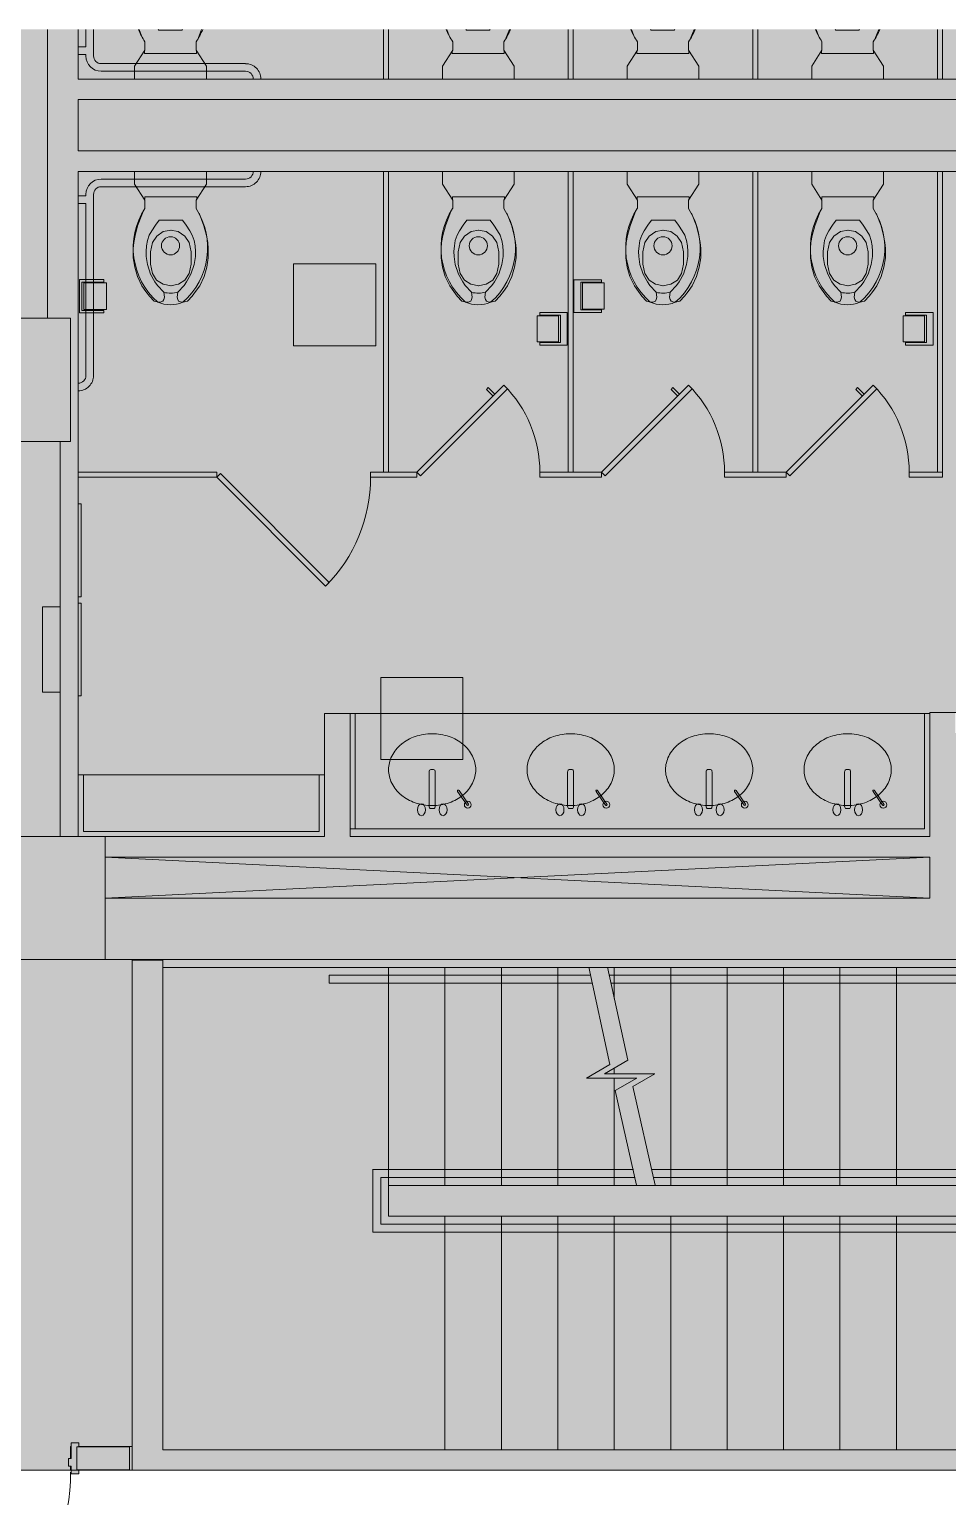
# Model space of a CAD drawing. Header units: inches. Extents: x 0 to 1865, y 0 to 1094.
# Drawn here: x 1032.5 to 1211.5, y 807.8 to 1093.8 of the extents above; entities that cross this region are included whole.
import ezdxf

# ---------------------------------------------------------------- set-up
doc = ezdxf.new("R2010")
doc.units = ezdxf.units.IN
doc.header["$MEASUREMENT"] = 0
for name, color, linetype, lineweight in [('A-DETL', 90, 'Continuous', 9), ('A-DETL-GENF', 92, 'Continuous', 9), ('A-DOOR', 31, 'Continuous', 13), ('A-WALL', 113, 'Continuous', 13), ('A-WALL-PATT', 111, 'Continuous', 13), ('CORE', 7, 'Continuous', 9), ('I-WALL', 2, 'Continuous', 13), ('S-COLS', 52, 'Continuous', 13), ('Victor Bldg - 5th Floor_LINK_dwg', 8, 'Continuous', 9)]:
    doc.layers.add(name, color=color, linetype=linetype, lineweight=lineweight)

# ---------------------------------------------------------------- blocks, each defined once
blk = doc.blocks.new('Victor Bldg - 5th Floor_LINK_dwg_AH13F-7952115-Level XX  DEMOLITION')
at = {"layer": 'CORE'}
for p, q in [((1111.28, 949.53), (1110.71, 949.53)), ((1110.41, 949.08), (1110.41, 942.39)), ((1111.58, 942.39), (1111.58, 949.08)), ((1110.71, 941.94), (1111.28, 941.94))]:
    blk.add_line(p, q, dxfattribs=at)
for centre, start_param, end_param in [((1110.71, 949.08), 0, 1.570796), ((1111.28, 949.08), 4.712389, 6.283185), ((1110.71, 942.39), 1.570796, 3.141593), ((1111.28, 942.39), 3.141593, 4.712389)]:
    blk.add_ellipse(centre, major_axis=(0, 0.45), ratio=0.666667, start_param=start_param, end_param=end_param, dxfattribs=at)
for centre in [(1108.92, 941.72), (1113.12, 941.72)]:
    blk.add_ellipse(centre, major_axis=(0, 1.17), ratio=0.666667, dxfattribs=at)
blk = doc.blocks.new('Victor Bldg - 5th Floor_LINK_dwg_AH13F-7952116-Level XX  DEMOLITION')
at = {"layer": 'CORE'}
for p, q in [((1138.28, 949.53), (1137.71, 949.53)), ((1137.41, 949.08), (1137.41, 942.39)), ((1138.58, 942.39), (1138.58, 949.08)), ((1137.71, 941.94), (1138.28, 941.94))]:
    blk.add_line(p, q, dxfattribs=at)
for centre, start_param, end_param in [((1137.71, 949.08), 0, 1.570796), ((1138.28, 949.08), 4.712389, 6.283185), ((1137.71, 942.39), 1.570796, 3.141593), ((1138.28, 942.39), 3.141593, 4.712389)]:
    blk.add_ellipse(centre, major_axis=(0, 0.45), ratio=0.666667, start_param=start_param, end_param=end_param, dxfattribs=at)
for centre in [(1135.92, 941.72), (1140.12, 941.72)]:
    blk.add_ellipse(centre, major_axis=(0, 1.17), ratio=0.666667, dxfattribs=at)
blk = doc.blocks.new('Victor Bldg - 5th Floor_LINK_dwg_AH13F-7952117-Level XX  DEMOLITION')
at = {"layer": 'CORE'}
for p, q in [((1192.28, 949.53), (1191.71, 949.53)), ((1191.41, 949.08), (1191.41, 942.39)), ((1192.58, 942.39), (1192.58, 949.08)), ((1191.71, 941.94), (1192.28, 941.94))]:
    blk.add_line(p, q, dxfattribs=at)
for centre, start_param, end_param in [((1191.71, 949.08), 0, 1.570796), ((1192.28, 949.08), 4.712389, 6.283185), ((1191.71, 942.39), 1.570796, 3.141593), ((1192.28, 942.39), 3.141593, 4.712389)]:
    blk.add_ellipse(centre, major_axis=(0, 0.45), ratio=0.666667, start_param=start_param, end_param=end_param, dxfattribs=at)
for centre in [(1189.92, 941.72), (1194.12, 941.72)]:
    blk.add_ellipse(centre, major_axis=(0, 1.17), ratio=0.666667, dxfattribs=at)
blk = doc.blocks.new('Victor Bldg - 5th Floor_LINK_dwg_AH13F-7952118-Level XX  DEMOLITION')
at = {"layer": 'CORE'}
for p, q in [((1165.28, 949.53), (1164.71, 949.53)), ((1164.41, 949.08), (1164.41, 942.39)), ((1165.58, 942.39), (1165.58, 949.08)), ((1164.71, 941.94), (1165.28, 941.94))]:
    blk.add_line(p, q, dxfattribs=at)
for centre, start_param, end_param in [((1164.71, 949.08), 0, 1.570796), ((1165.28, 949.08), 4.712389, 6.283185), ((1164.71, 942.39), 1.570796, 3.141593), ((1165.28, 942.39), 3.141593, 4.712389)]:
    blk.add_ellipse(centre, major_axis=(0, 0.45), ratio=0.666667, start_param=start_param, end_param=end_param, dxfattribs=at)
for centre in [(1162.92, 941.72), (1167.12, 941.72)]:
    blk.add_ellipse(centre, major_axis=(0, 1.17), ratio=0.666667, dxfattribs=at)
blk = doc.blocks.new('Victor Bldg - 5th Floor_LINK_dwg_TOILETWP-7952124-Level XX  DEMOLITION')
at = {"layer": 'CORE', "flags": 128}
for points in [[(7.25, 5), (5.62, 5), (2.5, 7), (0, 7)], [(8.12, -5.46), (10.63, -6.42), (12.51, -6.92), (13.83, -7.19), (15.03, -7.26), (16.87, -7.26), (18.65, -6.98), (20.47, -6.44), (22.28, -5.58), (23.44, -4.8), (24.31, -4.1), (25.28, -3.19), (25.51, -2.28), (25.47, -2.01), (25.3, -1.48), (24.97, -1.3), (24.53, -1.17), (23.54, -1.33), (22.24, -2.55), (21.51, -3.05), (20.03, -3.89), (18.15, -4.51), (16.56, -4.74), (15.6, -4.76), (14.51, -4.67), (13.47, -4.49), (12.4, -4.14), (11.6, -3.67), (10.47, -2.94), (9.53, -2.21), (9.53, 2.3), (10.47, 3.03), (11.6, 3.77), (12.4, 4.23), (13.47, 4.59), (14.51, 4.77), (15.6, 4.85), (16.56, 4.84), (18.15, 4.6), (20.03, 3.98), (21.51, 3.14), (22.24, 2.64), (23.54, 1.43), (24.53, 1.27), (24.97, 1.39), (25.3, 1.57), (25.47, 2.11), (25.51, 2.37), (25.28, 3.28), (24.31, 4.19), (23.44, 4.89), (22.28, 5.68), (20.47, 6.53), (18.65, 7.07), (16.87, 7.35), (15.03, 7.35), (13.83, 7.28), (12.51, 7.01), (10.63, 6.51), (8.12, 5.55)], [(5.43, 5.11), (4.97, 5.11), (4.97, -5.04), (5.43, -5.04)], [(22.31, -0.02), (21.99, 1.55), (21.18, 2.81), (19.9, 3.63), (18.1, 4), (15.65, 4), (13.85, 3.63), (12.61, 2.77), (11.74, 1.51), (11.44, 0)], [(22.31, 0.11), (21.99, -1.46), (21.18, -2.72), (19.9, -3.54), (18.1, -3.9), (15.65, -3.9), (13.85, -3.54), (12.61, -2.68), (11.74, -1.41), (11.44, 0.09)], [(0, -7), (2.5, -7), (5.62, -5), (7.25, -5)]]:
    blk.add_lwpolyline(points, dxfattribs=at)
at = {"layer": 'CORE'}
blk.add_circle((14.5, 0), 1.77, dxfattribs=at)
for centre, radius, start, end in [((14.87, -6.83), 14.07, 40.8531, 122.7754), ((18.78, 0), 4.96, 344.4353, 16.8577), ((20.02, 0), 5.98, 335.3815, 23.3669), ((14.91, 6.75), 14.03, 236.9216, 318.7734)]:
    blk.add_arc(centre, radius, start, end, dxfattribs=at)
blk = doc.blocks.new('Victor Bldg - 5th Floor_LINK_dwg_TOILETWP-V1-Level XX  DEMOLITION')
at = {"layer": 'CORE'}
for p, q in [((9.67, 6.15), (8.12, 5.55)), ((8.12, -5.46), (9.67, -6.06))]:
    blk.add_line(p, q, dxfattribs=at)
at = {"layer": 'CORE', "flags": 128}
for points in [[(7.25, 5), (5.63, 5), (2.5, 7), (0, 7)], [(5.43, 5.11), (4.97, 5.11), (4.97, -5.04), (5.43, -5.04)], [(9.67, -2.32), (9.53, -2.21), (9.53, 2.3), (9.67, 2.42)], [(0, -7), (2.5, -7), (5.63, -5), (7.25, -5)]]:
    blk.add_lwpolyline(points, dxfattribs=at)
at = {"layer": 'CORE'}
for centre, radius, start, end in [((14.87, -6.83), 14.07, 111.6848, 122.7754), ((14.91, 6.75), 14.03, 236.9216, 248.0767)]:
    blk.add_arc(centre, radius, start, end, dxfattribs=at)
blk = doc.blocks.new('Victor Bldg - 5th Floor_LINK_dwg-6972324-Level XX  DEMOLITION')
at = {"layer": 'CORE'}
for p, q in [((1044.99, 1088.61), (1044.99, 1093.8)), ((1101.5, 1093.8), (1101.5, 1084.12)), ((1102.5, 1093.8), (1102.5, 1084.12)), ((1137.5, 1093.8), (1137.5, 1084.12)), ((1138.5, 1093.8), (1138.5, 1084.12)), ((1173.5, 1093.8), (1173.5, 1084.12)), ((1174.5, 1093.8), (1174.5, 1084.12)), ((1209.5, 1093.8), (1209.5, 1084.12)), ((1210.5, 1093.8), (1210.5, 1084.12)), ((1074.63, 1087.12), (1046.48, 1087.12)), ((1046.48, 1085.63), (1074.63, 1085.63)), ((1046.48, 1064.62), (1074.63, 1064.62)), ((1101.5, 1007.5), (1101.5, 1066.12)), ((1102.5, 1007.5), (1102.5, 1066.12)), ((1137.5, 1007.5), (1137.5, 1066.12)), ((1138.5, 1007.5), (1138.5, 1066.12)), ((1173.5, 1007.5), (1173.5, 1066.12)), ((1174.5, 1007.5), (1174.5, 1066.12)), ((1209.5, 1007.5), (1209.5, 1066.12)), ((1044.99, 1061.64), (1044.99, 1026.34)), ((1074.63, 1063.13), (1046.48, 1063.13)), ((1044.98, 1045.03), (1046.48, 1045.03)), ((1044.98, 1044.53), (1046.48, 1044.53)), ((1044.98, 1044.43), (1046.48, 1044.43)), ((1043.5, 1026.28), (1043.5, 1038.78)), ((1046.48, 1039.2), (1044.98, 1039.2)), ((1044.98, 1039.03), (1046.48, 1039.03)), ((1044.98, 1038.53), (1046.48, 1038.53)), ((1095, 960.5), (1208, 960.5)), ((1096, 960.5), (1096, 938)), ((1090, 948.5), (1042, 948.5)), ((1047.22, 924.51), (1208, 932.5)), ((1208, 924.5), (1047.22, 932.49)), ((1052.5, 912.5), (1052.5, 912.38)), ((1290.75, 911), (1058.5, 911)), ((1113.5, 868.5), (1113.5, 911)), ((1124.5, 868.5), (1124.5, 911)), ((1135.5, 868.5), (1135.5, 911)), ((1146.5, 904.93), (1146.5, 911)), ((1157.5, 868.5), (1157.5, 911)), ((1168.5, 868.5), (1168.5, 911)), ((1179.5, 868.5), (1179.5, 911)), ((1190.5, 868.5), (1190.5, 911)), ((1201.5, 868.5), (1201.5, 911)), ((1146.5, 890.27), (1146.5, 891.38)), ((1146.5, 868.5), (1146.5, 889.43)), ((1150.23, 871.6), (1099.4, 871.6)), ((1103.05, 862.5), (1102.5, 862.5)), ((1113.5, 817), (1113.5, 862.5)), ((1124.5, 817), (1124.5, 862.5)), ((1135.5, 817), (1135.5, 862.5)), ((1146.5, 817), (1146.5, 862.5)), ((1157.5, 817), (1157.5, 862.5)), ((1168.5, 817), (1168.5, 862.5)), ((1179.5, 817), (1179.5, 862.5)), ((1190.5, 817), (1190.5, 862.5)), ((1201.5, 817), (1201.5, 862.5)), ((1052.5, 817.63), (1042.13, 817.63)), ((1042.13, 813), (1052.5, 813))]:
    blk.add_line(p, q, dxfattribs=at)
at = {"layer": 'CORE', "flags": 128}
for points in [[(1043.5, 1093.8), (1043.5, 1090.39), (1042, 1090.39)], [(1042, 1088.9), (1043.5, 1088.9), (1043.5, 1088.61)], [(1210.5, 1007.5), (1204, 1007.5), (1204, 1006.5), (1210.5, 1006.5), (1210.5, 1066.12)], [(1042, 1061.35), (1043.5, 1061.35), (1043.5, 1061.64)], [(1043.5, 1026.34), (1043.5, 1059.86), (1042, 1059.86)], [(1044.96, 1038.53), (1042.23, 1038.53), (1042.23, 1045.03), (1044.96, 1045.03)], [(1044.96, 1044.53), (1042.73, 1044.53), (1042.73, 1039.03), (1044.96, 1039.03)], [(1044.96, 1039.2), (1043.1, 1039.2), (1043.1, 1044.43), (1044.96, 1044.43)], [(1046.48, 1044.53), (1046.98, 1044.53), (1046.98, 1045.03), (1046.48, 1045.03)], [(1046.48, 1044.43), (1047.5, 1044.43), (1047.5, 1039.2), (1046.48, 1039.2)], [(1046.48, 1039.03), (1046.98, 1039.03), (1046.98, 1038.53), (1046.48, 1038.53)], [(1108, 1007.5), (1124.97, 1024.47), (1125.68, 1023.76)], [(1108, 1006.5), (1108, 1007.5), (1108.71, 1006.79), (1125.68, 1023.76)], [(1123.2, 1022.7), (1121.92, 1023.99), (1121.57, 1023.63), (1122.85, 1022.35)], [(1159.2, 1022.7), (1157.92, 1023.99), (1157.57, 1023.63), (1158.85, 1022.35)], [(1195.2, 1022.7), (1193.92, 1023.99), (1193.57, 1023.63), (1194.85, 1022.35)], [(1042, 1007.5), (1069, 1007.5), (1069, 1006.5), (1069.71, 1007.21), (1090.92, 985.99), (1090.21, 985.29), (1069, 1006.5), (1042, 1006.5)], [(1108.71, 1008.21), (1108, 1007.5), (1099, 1007.5), (1099, 1006.5), (1108, 1006.5)], [(1042, 1001.32), (1042.56, 1001.32), (1042.56, 983.19), (1042, 983.19)], [(1038.5, 964.63), (1035.06, 964.63), (1035.06, 981.26), (1038.5, 981.26)], [(1042, 963.94), (1042.56, 963.94), (1042.56, 981.94), (1042, 981.94)], [(1207, 960.5), (1207, 938), (1095, 938)], [(1089, 948.5), (1089, 937.5), (1043, 937.5), (1043, 948.5)], [(1142.2, 907.9), (1090.93, 907.9), (1090.93, 909.45), (1141.87, 909.45)], [(1102.5, 911), (1102.5, 868.5), (1102.5, 862.5), (1234.5, 862.5), (1234.5, 868.5), (1102.5, 868.5), (1234.5, 868.5), (1234.5, 862.5)], [(1150.83, 868.55), (1146.67, 886.98), (1150.92, 889.43), (1141.1, 889.43), (1145.64, 892.05), (1141.52, 911.05)], [(1154.48, 868.55), (1150.15, 887.81), (1154.4, 890.27), (1144.58, 890.27), (1149.12, 892.89), (1145.17, 911.05)], [(1145.52, 909.45), (1246.5, 909.45), (1246.5, 907.9), (1145.85, 907.9)], [(1099.45, 871.6), (1099.45, 859.4), (1174.57, 859.4), (1237.5, 859.4), (1237.5, 871.6), (1153.88, 871.6)], [(1154.18, 870.05), (1236, 870.05), (1236, 860.95), (1174.23, 860.95), (1101, 860.95), (1101, 870.05), (1150.53, 870.05)], [(1234.5, 817), (1234.5, 862.5), (1102.5, 862.5), (1102.5, 868.5)], [(1040.63, 817.63), (1040.5, 817.63), (1040.5, 815.31)], [(1040.5, 813.81), (1040.5, 813), (1040.63, 813)]]:
    blk.add_lwpolyline(points, dxfattribs=at)
for points in [[(1084, 1032.12), (1084, 1048.12), (1100, 1048.12), (1100, 1032.12)], [(1144.03, 1038.63), (1138.65, 1038.63), (1138.65, 1045), (1144.03, 1045), (1144.03, 1044.5), (1139.97, 1044.5), (1139.97, 1039.13), (1144.03, 1039.13)], [(1144.54, 1044.38), (1140.34, 1044.38), (1140.34, 1039.27), (1144.54, 1039.27)], [(1131.97, 1038.63), (1137.35, 1038.63), (1137.35, 1032.25), (1131.97, 1032.25), (1131.97, 1032.75), (1136.03, 1032.75), (1136.03, 1038.13), (1131.97, 1038.13)], [(1203.31, 1038.63), (1208.69, 1038.63), (1208.69, 1032.25), (1203.31, 1032.25), (1203.31, 1032.75), (1207.37, 1032.75), (1207.37, 1038.13), (1203.31, 1038.13)], [(1131.46, 1032.87), (1135.66, 1032.87), (1135.66, 1037.98), (1131.46, 1037.98)], [(1202.8, 1032.87), (1207, 1032.87), (1207, 1037.98), (1202.8, 1037.98)], [(1132, 1006.5), (1132, 1007.5), (1144, 1007.5), (1144.71, 1006.79), (1161.68, 1023.76), (1160.97, 1024.47), (1144, 1007.5), (1144, 1006.5)], [(1197.68, 1023.76), (1196.97, 1024.47), (1180, 1007.5), (1168, 1007.5), (1168, 1006.5), (1180, 1006.5), (1180, 1007.5), (1180.71, 1006.79)], [(1117, 951.5), (1101, 951.5), (1101, 967.5), (1117, 967.5)], [(1115.97, 945.3), (1117.82, 942.62)], [(1116.24, 945.46), (1118.08, 942.78)], [(1142.97, 945.3), (1144.82, 942.62)], [(1143.24, 945.46), (1145.08, 942.78)], [(1169.97, 945.3), (1171.82, 942.62)], [(1170.24, 945.46), (1172.08, 942.78)], [(1196.97, 945.3), (1198.82, 942.62)], [(1197.24, 945.46), (1199.08, 942.78)]]:
    blk.add_lwpolyline(points, close=True, dxfattribs=at)
at = {"layer": 'CORE'}
for centre in [(1117.95, 942.7), (1117.95, 942.7), (1144.95, 942.7), (1144.95, 942.7), (1171.95, 942.7), (1171.95, 942.7), (1198.95, 942.7), (1198.95, 942.7)]:
    blk.add_circle(centre, 0.667, dxfattribs=at)
for centre, radius, start, end in [((1046.48, 1088.61), 2.98, 180, 270), ((1046.48, 1088.61), 1.49, 180, 270), ((1074.63, 1084.13), 2.98, 359.8525, 90), ((1074.63, 1084.13), 1.49, 359.7049, 90), ((1046.48, 1061.64), 2.98, 90, 180), ((1074.63, 1066.12), 2.98, 270, 0.1475), ((1074.63, 1066.12), 1.49, 270, 0.2951), ((1046.48, 1061.64), 1.49, 90, 180), ((1042.01, 1026.34), 2.98, 269.8525, 0), ((1042.01, 1026.34), 1.49, 269.7049, 0), ((1108, 1007.5), 24, 0, 45), ((1144, 1007.5), 24, 0, 45), ((1180, 1007.5), 24, 0, 45), ((1069, 1006.5), 30, 315, 360), ((1110.45, 947.85), 8.59, 108.8354, 129.4725), ((1111, 946.23), 10.29, 90, 108.8354), ((1111, 946.23), 10.29, 71.1646, 90), ((1111.55, 947.85), 8.59, 50.5275, 71.1646), ((1137.45, 947.85), 8.59, 108.8354, 129.4725), ((1138, 946.23), 10.29, 90, 108.8354), ((1138, 946.23), 10.29, 71.1646, 90), ((1138.55, 947.85), 8.59, 50.5275, 71.1646), ((1164.45, 947.85), 8.59, 108.8354, 129.4725), ((1165, 946.23), 10.29, 90, 108.8354), ((1165, 946.23), 10.29, 71.1646, 90), ((1165.55, 947.85), 8.59, 50.5275, 71.1646), ((1191.45, 947.85), 8.59, 108.8354, 129.4725), ((1192, 946.23), 10.29, 90, 108.8354), ((1192, 946.23), 10.29, 71.1646, 90), ((1192.55, 947.85), 8.59, 50.5275, 71.1646), ((1109.61, 948.87), 7.26, 129.4725, 153.2988), ((1112.39, 948.87), 7.26, 26.7012, 50.5275), ((1136.61, 948.87), 7.26, 129.4725, 153.2988), ((1139.39, 948.87), 7.26, 26.7012, 50.5275), ((1163.61, 948.87), 7.26, 129.4725, 153.2988), ((1166.39, 948.87), 7.26, 26.7012, 50.5275), ((1190.61, 948.87), 7.26, 129.4725, 153.2988), ((1193.39, 948.87), 7.26, 26.7012, 50.5275), ((1108.3, 949.53), 5.8, 153.2988, 180), ((1108.3, 949.53), 5.8, 180, 206.7012), ((1113.7, 949.53), 5.8, 0, 26.7012), ((1113.7, 949.53), 5.8, 333.2988, 0), ((1135.3, 949.53), 5.8, 153.2988, 180), ((1135.3, 949.53), 5.8, 180, 206.7012), ((1140.7, 949.53), 5.8, 0, 26.7012), ((1140.7, 949.53), 5.8, 333.2988, 0), ((1162.3, 949.53), 5.8, 153.2988, 180), ((1162.3, 949.53), 5.8, 180, 206.7012), ((1167.7, 949.53), 5.8, 0, 26.7012), ((1167.7, 949.53), 5.8, 333.2988, 0), ((1189.3, 949.53), 5.8, 153.2988, 180), ((1189.3, 949.53), 5.8, 180, 206.7012), ((1194.7, 949.53), 5.8, 0, 26.7012), ((1194.7, 949.53), 5.8, 333.2988, 0), ((1109.61, 950.18), 7.26, 206.7012, 230.5275), ((1112.39, 950.18), 7.26, 309.4725, 333.2988), ((1136.61, 950.18), 7.26, 206.7012, 230.5275), ((1139.39, 950.18), 7.26, 309.4725, 333.2988), ((1163.61, 950.18), 7.26, 206.7012, 230.5275), ((1166.39, 950.18), 7.26, 309.4725, 333.2988), ((1190.61, 950.18), 7.26, 206.7012, 230.5275), ((1193.39, 950.18), 7.26, 309.4725, 333.2988), ((1110.45, 951.21), 8.59, 230.5275, 251.1646), ((1111.55, 951.21), 8.59, 288.8354, 309.4725), ((1116.1, 945.39), 0.167, 12.1914, 237.3508), ((1116.1, 945.39), 0.167, 12.1914, 237.3508), ((1137.45, 951.21), 8.59, 230.5275, 251.1646), ((1138.55, 951.21), 8.59, 288.8354, 309.4725), ((1143.1, 945.39), 0.167, 12.1914, 237.3508), ((1143.1, 945.39), 0.167, 12.1914, 237.3508), ((1164.45, 951.21), 8.59, 230.5275, 251.1646), ((1165.55, 951.21), 8.59, 288.8354, 309.4725), ((1170.1, 945.39), 0.167, 12.1914, 237.3508), ((1170.1, 945.39), 0.167, 12.1914, 237.3508), ((1191.45, 951.21), 8.59, 230.5275, 251.1646), ((1192.55, 951.21), 8.59, 288.8354, 309.4725), ((1197.1, 945.39), 0.167, 12.1914, 237.3508), ((1197.1, 945.39), 0.167, 12.1914, 237.3508), ((1111, 952.82), 10.29, 251.1646, 270), ((1111, 952.82), 10.29, 270, 288.8354), ((1117.95, 942.7), 0.167, 191.6829, 56.8423), ((1117.95, 942.7), 0.167, 191.6829, 56.8423), ((1138, 952.82), 10.29, 251.1646, 270), ((1138, 952.82), 10.29, 270, 288.8354), ((1144.95, 942.7), 0.167, 191.6829, 56.8423), ((1144.95, 942.7), 0.167, 191.6829, 56.8423), ((1165, 952.82), 10.29, 251.1646, 270), ((1165, 952.82), 10.29, 270, 288.8354), ((1171.95, 942.7), 0.167, 191.6829, 56.8423), ((1171.95, 942.7), 0.167, 191.6829, 56.8423), ((1192, 952.82), 10.29, 251.1646, 270), ((1192, 952.82), 10.29, 270, 288.8354), ((1198.95, 942.7), 0.167, 191.6829, 56.8423), ((1198.95, 942.7), 0.167, 191.6829, 56.8423)]:
    blk.add_arc(centre, radius, start, end, dxfattribs=at)
for name, p, rotation in [('Victor Bldg - 5th Floor_LINK_dwg_TOILETWP-V1-Level XX  DEMOLITION', (1060, 1084.12), 90), ('Victor Bldg - 5th Floor_LINK_dwg_TOILETWP-V1-Level XX  DEMOLITION', (1120, 1084.12), 90), ('Victor Bldg - 5th Floor_LINK_dwg_TOILETWP-V1-Level XX  DEMOLITION', (1156, 1084.12), 90), ('Victor Bldg - 5th Floor_LINK_dwg_TOILETWP-V1-Level XX  DEMOLITION', (1192, 1084.12), 90), ('Victor Bldg - 5th Floor_LINK_dwg_TOILETWP-7952124-Level XX  DEMOLITION', (1060, 1066.12), 270), ('Victor Bldg - 5th Floor_LINK_dwg_TOILETWP-7952124-Level XX  DEMOLITION', (1120, 1066.12), 270), ('Victor Bldg - 5th Floor_LINK_dwg_TOILETWP-7952124-Level XX  DEMOLITION', (1156, 1066.12), 270), ('Victor Bldg - 5th Floor_LINK_dwg_TOILETWP-7952124-Level XX  DEMOLITION', (1192, 1066.12), 270)]:
    blk.add_blockref(name, p, dxfattribs=dict(rotation=rotation))
for name in ['Victor Bldg - 5th Floor_LINK_dwg_AH13F-7952115-Level XX  DEMOLITION', 'Victor Bldg - 5th Floor_LINK_dwg_AH13F-7952116-Level XX  DEMOLITION', 'Victor Bldg - 5th Floor_LINK_dwg_AH13F-7952118-Level XX  DEMOLITION', 'Victor Bldg - 5th Floor_LINK_dwg_AH13F-7952117-Level XX  DEMOLITION']:
    blk.add_blockref(name, (0, 0))
blk = doc.blocks.new('Concrete-Rectangular-Column - 24_ X 24_-6973359-Level XX  DEMOLITION')
at = {"layer": 'S-COLS', "lineweight": 9}
blk.add_hatch(color=7, dxfattribs=at).paths.add_polyline_path([(12, -12), (12, 12), (-12, 12), (-12, -12)], flags=0)
at = {"layer": 'S-COLS', "color": 8, "lineweight": 20}
for p, q in [((12, 12), (-12, 12)), ((-12, 12), (-12, -12)), ((12, -12), (12, 12)), ((-12, -12), (12, -12))]:
    blk.add_line(p, q, dxfattribs=at)
blk = doc.blocks.new('Door - Single - Solid Door-6981590-Level XX  DEMOLITION')
at = {"layer": 'A-DOOR'}
h = blk.add_hatch(color=10, dxfattribs=at)
h.paths.add_polyline_path([(-15.63, -3.09), (-14.13, -3.09), (-14.13, -1.59), (-13.63, -1.59), (-13.63, -0.09), (-14.13, -0.09), (-14.13, 2.91), (-15.63, 2.91), (-15.63, 2.16), (-15.26, 2.16), (-15.26, -2.34), (-15.63, -2.34)], flags=0)
h.paths.add_polyline_path([(23.62, -3.09), (23.62, -2.34), (23.24, -2.34), (23.24, 2.16), (23.62, 2.16), (23.62, 2.91), (22.12, 2.91), (22.12, -0.09), (21.62, -0.09), (21.62, -1.59), (22.12, -1.59), (22.12, -3.09), (23.24, -3.09)], flags=0)
at = {"layer": 'A-DOOR', "color": 8, "lineweight": 20}
for p, q in [((-15.63, 2.91), (-14.13, 2.91)), ((-15.63, 2.16), (-15.63, 2.91)), ((-14.13, 2.91), (-14.13, -0.09)), ((22.12, 2.91), (23.62, 2.91)), ((22.12, -0.09), (22.12, 2.91)), ((23.62, 2.91), (23.62, 2.16)), ((-15.63, -3.09), (-15.63, -2.34)), ((-14.13, -0.09), (-13.63, -0.09)), ((-14.13, -1.59), (-14.13, -3.09)), ((-13.63, -1.59), (-14.13, -1.59)), ((-13.03, -2.12), (-14.01, -3.09)), ((-13.63, -0.09), (-13.63, -1.59)), ((12.42, -27.57), (-13.03, -2.12)), ((21.62, -0.09), (22.12, -0.09)), ((21.62, -1.59), (21.62, -0.09)), ((22.12, -1.59), (21.62, -1.59)), ((22.12, -3.09), (22.12, -1.59)), ((23.62, -2.34), (23.62, -3.09)), ((-14.13, -3.09), (-15.63, -3.09)), ((-14.01, -3.09), (11.45, -28.54)), ((23.62, -3.09), (22.12, -3.09)), ((11.45, -28.54), (12.42, -27.57))]:
    blk.add_line(p, q, dxfattribs=at)
at = {"layer": 'A-DOOR', "lineweight": 9}
blk.add_arc((-14.01, -3.09), 36, 315, 0.5, dxfattribs=at)

msp = doc.modelspace()

# ---------------------------------------------------------------- hatches: boundary and pattern name
at = {"layer": 'A-DETL-GENF'}
h = msp.add_hatch(color=254, dxfattribs=at)
h.paths.add_polyline_path([(1863, 15.5), (1864.71, 15.5), (1864.71, 749.5), (1858.12, 749.5), (1858.12, 714.25), (1805.94, 714.25), (1805.94, 677.43), (1813, 677.43), (1813, 653.43), (1805.94, 653.43), (1805.94, 409.5), (1645.06, 409.5), (1645.06, 27.5), (1683, 27.5), (1683, 15.5), (1738, 15.5), (1738, 27.5), (1744, 27.5), (1744, 15.5), (1799, 15.5), (1799, 27.5), (1819, 27.5), (1819, 41.5), (1843, 41.5), (1843, 27.5), (1863, 27.5)], flags=0)
h.paths.add_polyline_path([(1803.89, 293.5), (1789, 293.5), (1789, 317.5), (1813, 317.5), (1813, 293.5), (1805.94, 293.5)], flags=0)
h.paths.add_polyline_path([(1491.69, 813), (1491.69, 1093.8), (1321.5, 1093.8), (1321.5, 1013.5), (1323.88, 1013.5), (1323.88, 1014.25), (1325.38, 1014.25), (1325.38, 1012.75), (1325.88, 1012.75), (1325.88, 1011.25), (1325.38, 1011.25), (1325.38, 1008.5), (1361.63, 1008.5), (1361.63, 1011.25), (1361.13, 1011.25), (1361.13, 1012.75), (1361.63, 1012.75), (1361.63, 1014.25), (1363.13, 1014.25), (1363.13, 1013.5), (1381.5, 1013.5), (1381.5, 1064.75), (1383, 1064.75), (1383, 1064.41), (1391, 1064.41), (1391, 1039), (1407, 1039), (1407, 1034.5), (1464.5, 1034.5), (1464.5, 1037), (1485, 1037), (1485, 1064.41), (1491.5, 1064.41), (1491.5, 1001.5), (1485, 1001.5), (1485, 1029), (1464.5, 1029), (1464.5, 1030.5), (1407, 1030.5), (1407, 1027), (1391, 1027), (1391, 930.5), (1485, 930.5), (1485, 959.5), (1491.5, 959.5), (1491.5, 897.5), (1485, 897.5), (1485, 926.5), (1395, 926.5), (1395, 906.5), (1391, 906.5), (1391, 826.5), (1485, 826.5), (1485, 855.5), (1491.5, 855.5), (1491.5, 813)], flags=0)
h.paths.add_polyline_path([(1488.25, 813), (1488.5, 813), (1488.5, 814.5), (1488.25, 814.5), (1488.25, 813.5)], flags=0)
h.paths.add_polyline_path([(1286.63, 813), (1286.63, 814.75), (1286.13, 814.75), (1286.13, 816.25), (1286.63, 816.25), (1286.63, 817.75), (1288.13, 817.75), (1288.13, 817), (1290.75, 817), (1290.75, 856.63), (1295.88, 856.63), (1295.88, 865.13), (1290.75, 865.13), (1290.75, 912.37), (1294.25, 912.37), (1294.25, 868.63), (1318, 868.63), (1318, 912.37), (1315.44, 912.37), (1315.44, 912.5), (993.06, 912.5), (993.06, 951.5), (990.43, 951.5), (990.43, 950.75), (988.93, 950.75), (988.93, 955.25), (988.43, 955.25), (988.43, 956.75), (988.93, 956.75), (988.93, 958.25), (990.43, 958.25), (990.43, 957.5), (993.06, 957.5), (993.06, 1017.06), (1016.5, 1017.06), (1016.5, 1037.5), (1036, 1037.5), (1036, 1093.8), (867.44, 1093.8), (867.44, 957.5), (951.18, 957.5), (951.18, 958.25), (952.68, 958.25), (952.68, 956.75), (953.18, 956.75), (953.18, 955.25), (952.68, 955.25), (952.68, 950.75), (951.18, 950.75), (951.18, 951.5), (833.56, 951.5), (833.56, 907.5), (848.81, 907.5), (848.81, 908.25), (850.31, 908.25), (850.31, 906.25), (850.81, 906.25), (850.81, 904.75), (850.31, 904.75), (850.31, 904), (886.56, 904), (886.56, 904.75), (886.06, 904.75), (886.06, 906.25), (886.56, 906.25), (886.56, 908.25), (888.06, 908.25), (888.06, 907.5), (902.81, 907.5), (902.81, 951.31), (907.31, 951.31), (907.31, 817.56), (1002.88, 817.56), (1002.88, 818.31), (1004.38, 818.31), (1004.38, 815.31), (1004.88, 815.31), (1004.88, 813.81), (1004.38, 813.81), (1004.38, 813), (1040.63, 813), (1040.63, 813.81), (1040.13, 813.81), (1040.13, 815.31), (1040.63, 815.31), (1040.63, 818.31), (1042.13, 818.31), (1042.13, 817.56), (1052, 817.56), (1052, 813.06), (1042.13, 813.06), (1042.13, 813), (1052.5, 813), (1052.5, 912.37), (1058.5, 912.37), (1058.5, 817), (1248.88, 817), (1248.88, 817.75), (1250.38, 817.75), (1250.38, 816.25), (1250.88, 816.25), (1250.88, 814.75), (1250.38, 814.75), (1250.38, 813), (1286.5, 813)], flags=0)
h.paths.add_polyline_path([(933.06, 813), (1002.88, 813), (1002.88, 813.06), (902.81, 813.06), (902.81, 813), (928.21, 813)], flags=0)
h.paths.add_polyline_path([(1633.75, 813.25), (1633.75, 814.5), (1633.5, 814.5), (1633.5, 813.25)], flags=0)
h.paths.add_polyline_path([(1294.25, 817), (1295.88, 817), (1295.88, 853.13), (1294.25, 853.13), (1294.25, 818.54)], flags=0)
h.paths.add_polyline_path([(1303.1, 817), (1321.5, 817), (1321.5, 865.13), (1299.38, 865.13), (1299.38, 817)], flags=0)
h.paths.add_polyline_path([(1747.65, 817.75), (1864.71, 817.75), (1864.71, 994.5), (1841.99, 994.5), (1841.99, 1002.5), (1843.49, 1002.5), (1843.49, 1093.8), (1737.13, 1093.8), (1737.13, 932.5), (1737.25, 932.5), (1737.25, 924.5), (1737.13, 924.5), (1737.13, 826.5), (1737.06, 826.5), (1737.06, 817.75)], flags=0)
h.paths.add_polyline_path([(1710.5, 817.75), (1710.5, 826.5), (1730.63, 826.5), (1730.63, 924.5), (1710.5, 924.5), (1710.5, 926.5), (1657.5, 926.5), (1657.5, 924.5), (1637, 924.5), (1637, 897.5), (1630.5, 897.5), (1630.5, 855.5), (1637, 855.5), (1637, 826.5), (1657.5, 826.5), (1657.5, 817.75)], flags=0)
h.paths.add_polyline_path([(1321.5, 912.37), (1321.5, 927.56), (1321.44, 927.56), (1321.44, 912.37)], flags=0)
h.paths.add_polyline_path([(996.56, 916), (1023.22, 916), (1023.22, 936.5), (1026.38, 936.5), (1026.38, 1013.5), (1016.5, 1013.5), (1016.5, 1013.56), (996.56, 1013.56), (996.56, 927.4)], flags=0)
h.paths.add_polyline_path([(1291.79, 924.5), (1315.44, 924.5), (1315.42, 924.56), (1257.19, 924.56), (1257.19, 956.69), (1213, 956.69), (1213, 924.5), (1279.4, 924.5)], flags=0)
h.paths.add_polyline_path([(1095, 924.5), (1208, 924.5), (1208, 932.5), (1047.22, 932.5), (1047.22, 924.5), (1090, 924.5)], flags=0)
h.paths.add_polyline_path([(1317.25, 927.56), (1318, 927.56), (1318, 927.94), (1317.25, 927.94), (1317.25, 929.44), (1318.75, 929.44), (1318.75, 929.94), (1320.25, 929.94), (1320.25, 929.44), (1321.5, 929.44), (1321.5, 965.69), (1320.25, 965.69), (1320.25, 965.19), (1318.75, 965.19), (1318.75, 965.69), (1317.25, 965.69), (1317.25, 967.19), (1318, 967.19), (1318, 1004.12), (1261, 1004.12), (1261, 1009.12), (1318, 1009.12), (1318, 1066.12), (1042, 1066.12), (1042, 936.5), (1090, 936.5), (1090, 960.5), (1095, 960.5), (1095, 936.5), (1208, 936.5), (1208, 960.69), (1261.19, 960.69), (1261.19, 927.56), (1316.5, 927.56)], flags=0)
h.paths.add_polyline_path([(1710.5, 930.5), (1710.5, 932.5), (1730.63, 932.5), (1730.63, 1093.8), (1630.5, 1093.8), (1630.5, 1064.5), (1637, 1064.5), (1637, 1001.5), (1630.5, 1001.5), (1630.5, 959.5), (1637, 959.5), (1637, 932.5), (1657.5, 932.5), (1657.5, 930.5), (1698.98, 930.5)], flags=0)
h.paths.add_polyline_path([(1033.03, 936.5), (1038.5, 936.5), (1038.5, 1013.5), (1029.88, 1013.5), (1029.88, 936.5)], flags=0)
h.paths.add_polyline_path([(838, 957.5), (861.94, 957.5), (861.94, 1093.8), (838, 1093.8), (838, 1037.5), (853, 1037.5), (853, 1013.5), (838, 1013.5)], flags=0)
h.paths.add_polyline_path([(1847.99, 1002.5), (1864.71, 1002.5), (1864.71, 1045.5), (1847.99, 1045.5), (1847.99, 1026.5)], flags=0)
h.paths.add_polyline_path([(517.14, 1017), (765, 1017), (765, 1093.8), (12, 1093.8), (12, 1064.5), (34.13, 1064.5), (34.13, 1017), (493.14, 1017), (493.14, 1037.5), (517.14, 1037.5)], flags=0)
h.paths.add_polyline_path([(1847.99, 1052), (1864.71, 1052), (1864.71, 1093.8), (1847.99, 1093.8)], flags=0)
h.paths.add_polyline_path([(1279.4, 1070.12), (1318, 1070.12), (1318, 1080.12), (1042, 1080.12), (1042, 1070.12), (1189.27, 1070.12)], flags=0)
h.paths.add_polyline_path([(1159.23, 1084.12), (1318, 1084.12), (1318, 1093.8), (1042, 1093.8), (1042, 1084.12), (1042.56, 1084.12)], flags=0)
at = {"layer": 'A-WALL-PATT', "lineweight": 9}
for points in [[(1038.5, 1037.5), (1042, 1037.5), (1042, 1093.8), (1036, 1093.8), (1036, 1037.5)], [(1162.33, 1080.12), (1318, 1080.12), (1318, 1084.12), (1042, 1084.12), (1042, 1080.12)], [(1162.33, 1066.12), (1318, 1066.12), (1318, 1070.12), (1042, 1070.12), (1042, 1066.12)], [(1038.5, 936.5), (1042, 936.5), (1042, 1037.5), (1040.5, 1037.5), (1040.5, 1013.5), (1038.5, 1013.5), (1038.5, 938.5)], [(1095, 936.5), (1095, 960.5), (1090, 960.5), (1090, 936.5)], [(1208, 924.5), (1213, 924.5), (1213, 960.69), (1208, 960.69), (1208, 925.09)], [(1162.33, 932.5), (1208, 932.5), (1208, 936.5), (1047.22, 936.5), (1047.22, 932.5)], [(1315.44, 912.5), (1315.44, 924.5), (1047.22, 924.5), (1047.22, 912.5), (1291.79, 912.5)], [(1052.5, 817), (1058.5, 817), (1058.5, 912.37), (1052.5, 912.37), (1052.5, 818.54)]]:
    msp.add_hatch(color=7, dxfattribs=at).paths.add_polyline_path(points, flags=0)
h = msp.add_hatch(color=7, dxfattribs=at)
h.paths.add_polyline_path([(1041.75, 813.06), (1052, 813.06), (1052, 817.56), (1041.75, 817.56), (1041.75, 817)], flags=0)
h.paths.add_polyline_path([(964.81, 813.06), (1003.25, 813.06), (1003.25, 817.56), (902.81, 817.56), (902.81, 813.06), (963.06, 813.06)], flags=0)
h = msp.add_hatch(color=7, dxfattribs=at)
h.paths.add_polyline_path([(1321.5, 813), (1321.5, 817), (1287.75, 817), (1287.75, 813)], flags=0)
h.paths.add_polyline_path([(1162.33, 813), (1249.25, 813), (1249.25, 817), (1052.5, 817), (1052.5, 813), (1093, 813)], flags=0)

# ---------------------------------------------------------------- linework, layer by layer
at = {"layer": 'A-DETL'}
msp.add_line((902.81, 813), (1321.5, 813), dxfattribs=at)
at = {"layer": 'A-WALL', "color": 8, "lineweight": 20}
for p, q in [((1208, 924.5), (1047.22, 924.5)), ((1047.22, 912.5), (1315.44, 912.5))]:
    msp.add_line(p, q, dxfattribs=at)
at = {"layer": 'I-WALL', "color": 8, "lineweight": 20}
for p, q in [((1036, 1093.8), (1036, 1037.5)), ((1042, 1084.12), (1042, 1093.8)), ((1318, 1084.12), (1042, 1084.12)), ((1042, 1080.12), (1318, 1080.12)), ((1042, 1070.12), (1042, 1080.12)), ((1318, 1070.12), (1042, 1070.12)), ((1042, 936.5), (1042, 1066.12)), ((1042, 1066.12), (1318, 1066.12)), ((1038.5, 1013.5), (1038.5, 936.5)), ((1095, 960.5), (1090, 960.5)), ((1090, 960.5), (1090, 936.5)), ((1095, 936.5), (1095, 960.5)), ((1208, 960.69), (1208, 936.5)), ((1261.19, 960.69), (1208, 960.69)), ((1090, 936.5), (1047.22, 936.5)), ((1208, 936.5), (1095, 936.5)), ((1047.22, 932.5), (1208, 932.5)), ((1208, 932.5), (1208, 924.5)), ((1052.5, 912.37), (1052.5, 813)), ((1058.5, 912.37), (1052.5, 912.37)), ((1058.5, 817), (1058.5, 912.37)), ((1052, 817.56), (1041.75, 817.56)), ((1041.75, 817.56), (1041.75, 813.06)), ((1052, 813.06), (1052, 817.56)), ((1249.25, 817), (1058.5, 817)), ((1041.75, 813.06), (1052, 813.06)), ((1052.5, 813), (1249.25, 813))]:
    msp.add_line(p, q, dxfattribs=at)

# ---------------------------------------------------------------- block references
at = {"layer": 'A-DOOR'}
msp.add_blockref('Door - Single - Solid Door-6981590-Level XX  DEMOLITION', (1018.51, 815.4), dxfattribs=at)
at = {"layer": 'S-COLS', "lineweight": 9}
for p in [(1028.5, 1025.5), (1035.22, 924.5)]:
    msp.add_blockref('Concrete-Rectangular-Column - 24_ X 24_-6973359-Level XX  DEMOLITION', p, dxfattribs=at)
at = {"layer": 'Victor Bldg - 5th Floor_LINK_dwg', "color": 7}
msp.add_blockref('Victor Bldg - 5th Floor_LINK_dwg-6972324-Level XX  DEMOLITION', (0, 0), dxfattribs=at)

doc.saveas('drawing.dxf')
